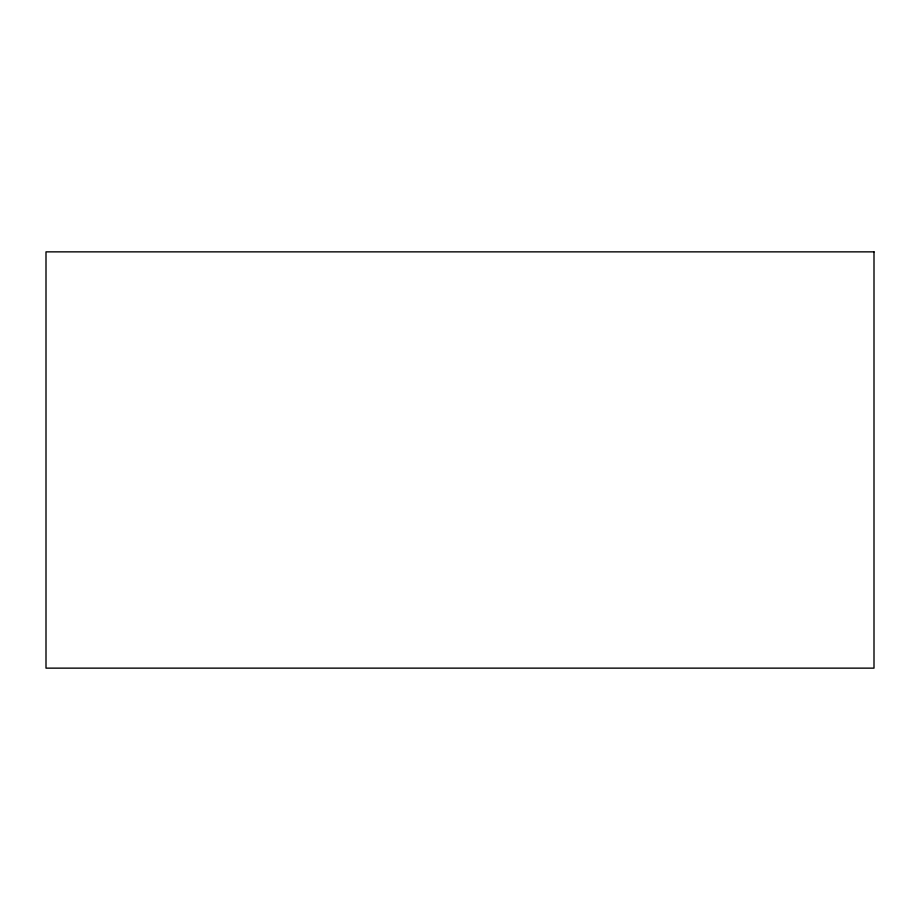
<?xml version="1.0" encoding="UTF-8"?>
<svg xmlns="http://www.w3.org/2000/svg" width="920" height="920" viewBox="0 0 920 920"><rect width="100%" height="100%" fill="white"/><g stroke="black" fill="none" stroke-linecap="round" stroke-linejoin="round"><path stroke-width="1.38" d="M874 251.861L46 251.861L46 668.138L874 668.138L874 251.861"/></g></svg>
